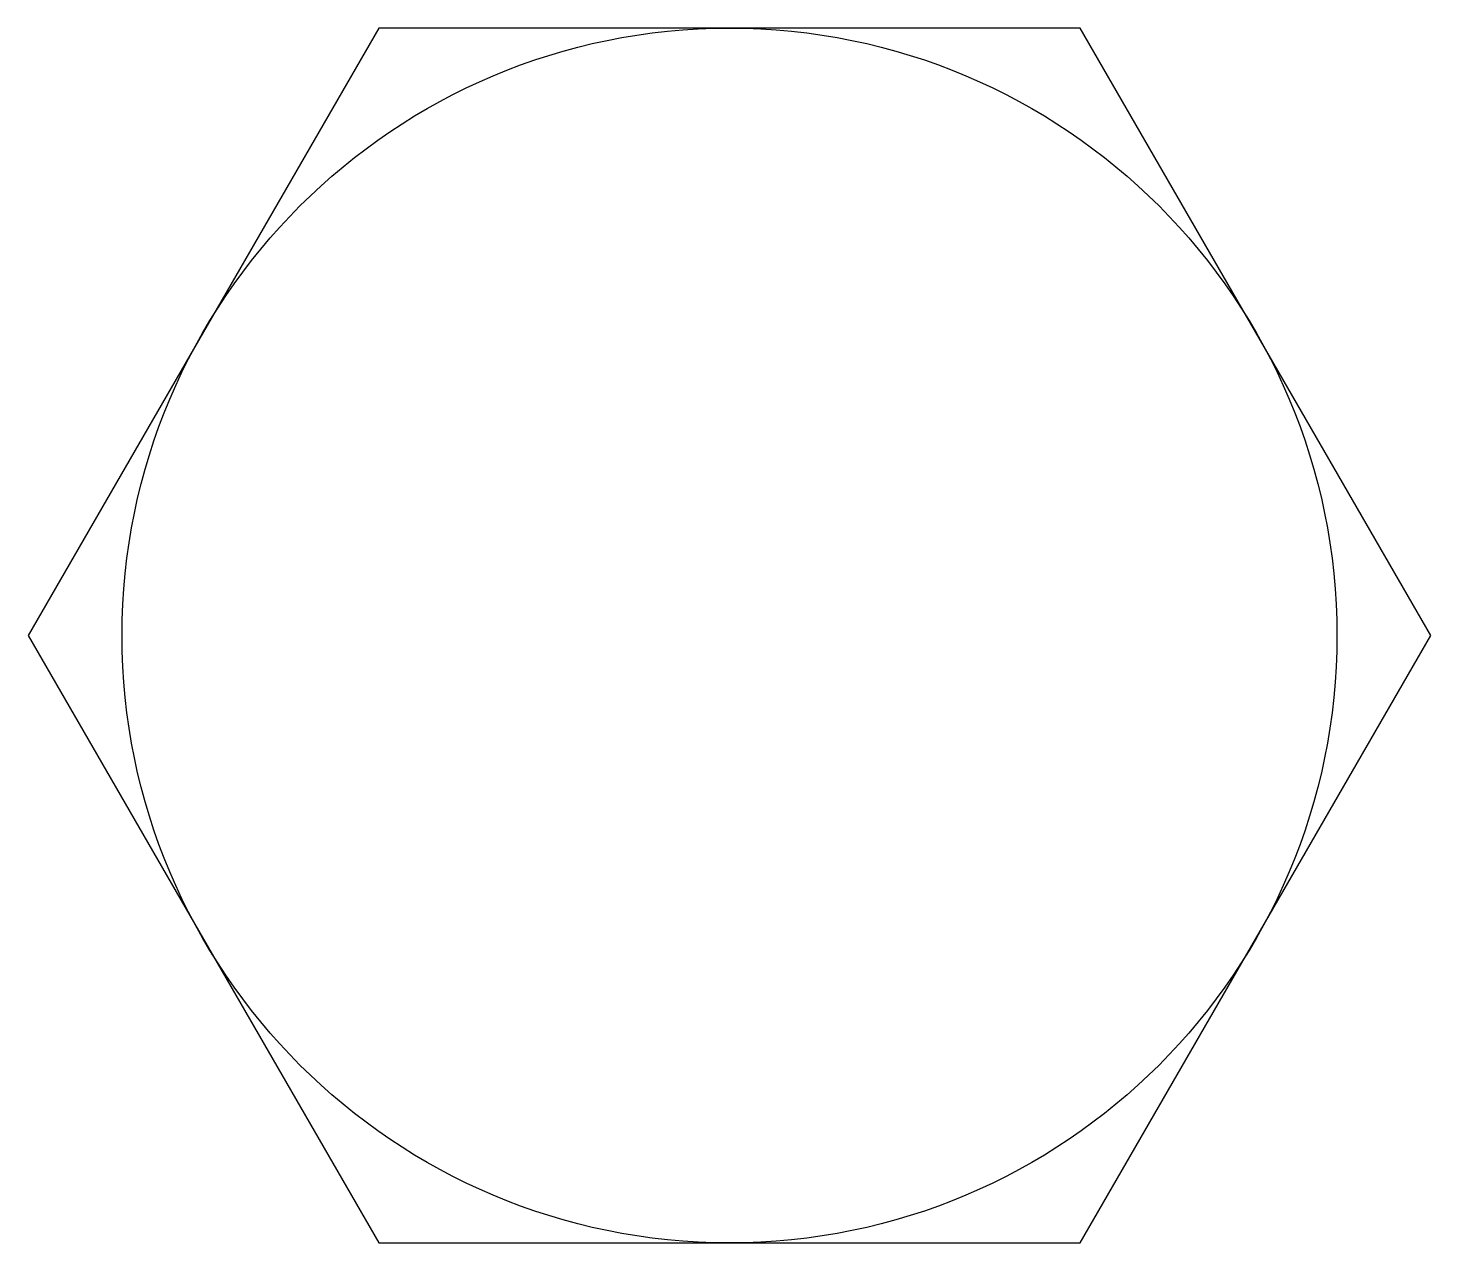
# Model space of a CAD drawing. Extents: x 0 to 47.3, y 0 to 41.
import ezdxf

# ---------------------------------------------------------------- set-up
doc = ezdxf.new("R2010")
doc.units = 0
doc.header["$LTSCALE"] = 10
doc.layers.get('0').update_dxf_attribs({"linetype": 'CONTINUOUS'})

msp = doc.modelspace()

# ---------------------------------------------------------------- linework, layer by layer
for p, q in [((11.8357, 41), (0, 20.5)), ((35.5071, 41), (11.8357, 41)), ((47.3427, 20.5), (35.5071, 41)), ((0, 20.5), (11.8357, 0)), ((35.5071, 0), (47.3427, 20.5)), ((11.8357, 0), (35.5071, 0))]:
    msp.add_line(p, q)
msp.add_circle((23.6714, 20.5), 20.5)

doc.saveas('drawing.dxf')
